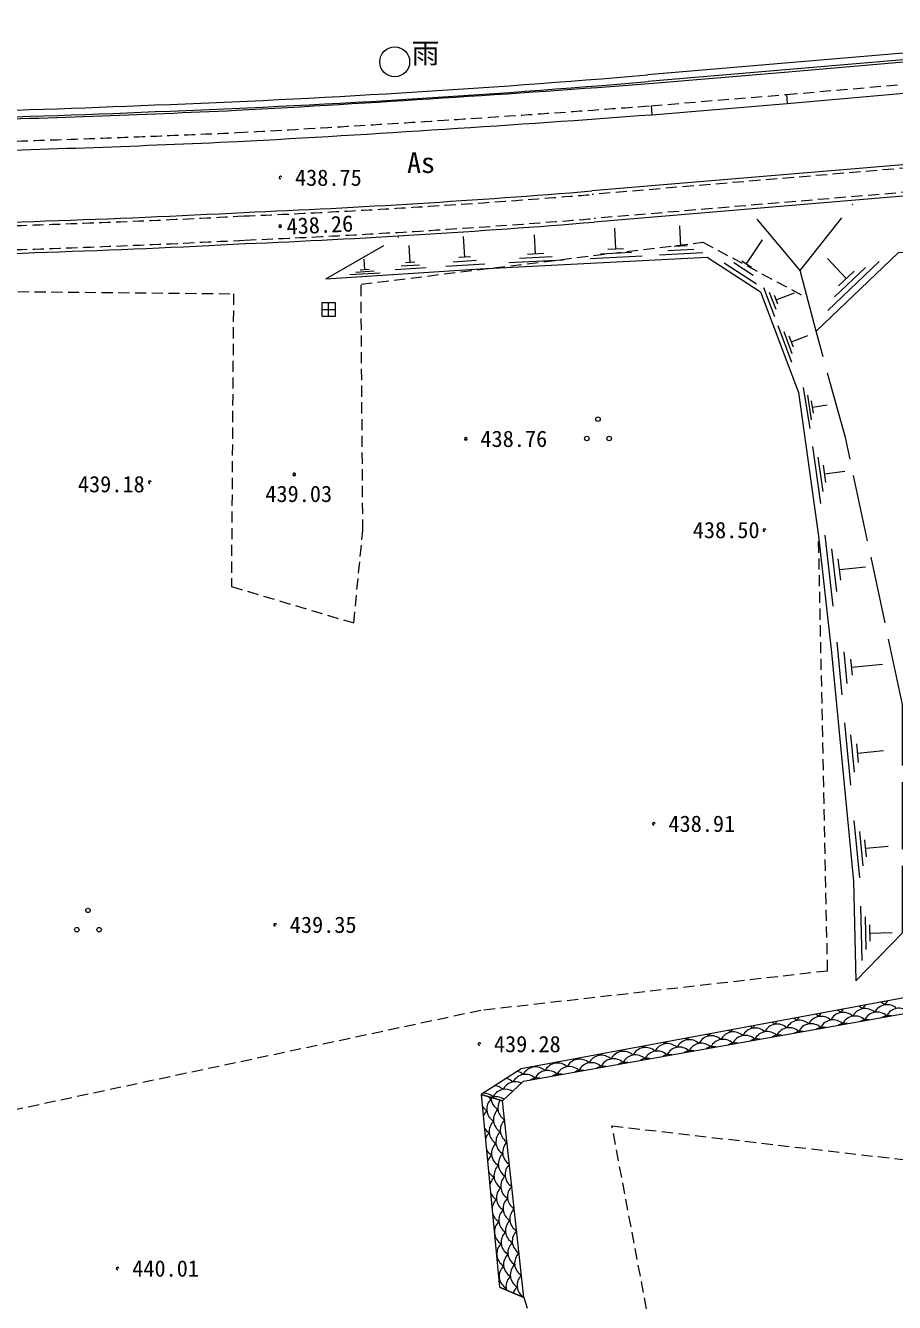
# Model space of a CAD drawing. Units: millimetres, scale not verified. Extents: x 5000 to 205306, y 4475 to 143512.
# Drawn here: x 123301 to 142772, y 88368 to 116982 of the extents above; entities that cross this region are included whole.
import ezdxf
from ezdxf.enums import TextEntityAlignment as Align

# ---------------------------------------------------------------- set-up
doc = ezdxf.new("R2010")
doc.units = ezdxf.units.MM
doc.header["$LTSCALE"] = 250
doc.linetypes.add('DASHED', pattern=[7.5, 6, -1.5])
doc.linetypes.add('USER2', pattern=[1.5, 1, -0.5])
for name, color, linetype, lineweight in [('基準点プロット', 7, 'Continuous', 13), ('汎用Layer', 7, 'Continuous', 13), ('独標', 7, 'Continuous', 13), ('現況', 7, 'Continuous', 13)]:
    doc.layers.add(name, color=color, linetype=linetype, lineweight=lineweight)
doc.styles.add('ＭＳ ゴシック', font='')
doc.styles.get('ＭＳ ゴシック').set_extended_font_data('MS Gothic')

msp = doc.modelspace()

# ---------------------------------------------------------------- hatches: boundary and pattern name
at = {"layer": '独標'}
for points in [[(128981.6, 113573.2, 0.41422), (129011.6, 113543.2, 0.41422)], [(126058.5, 106747.3, 0.41422), (126088.5, 106717.3, 0.41422)], [(139830.3, 105676, 0.41421), (139860.3, 105646, 0.41421)], [(137349.9, 99096.1, 0.41422), (137379.9, 99066.1, 0.41422)], [(128865.7, 96832.3, 0.41422), (128895.7, 96802.3, 0.41422)], [(133439.9, 94159, 0.41422), (133469.9, 94129, 0.41422)], [(125334.6, 89130.2, 0.41422), (125364.6, 89100.2, 0.41422)]]:
    msp.add_hatch(color=256, dxfattribs=at).paths.add_polyline_path(points)
h = msp.add_hatch(color=256, dxfattribs=at)
edge = h.paths.add_edge_path()
edge.add_ellipse((129007.8, 112487.6), major_axis=(23, 19.3), ratio=1, start_angle=140, end_angle=-40)
h = msp.add_hatch(color=256, dxfattribs=at)
edge = h.paths.add_edge_path()
edge.add_ellipse((133167.1, 107721.4), major_axis=(23, 19.3), ratio=1, start_angle=140, end_angle=-40)
h = msp.add_hatch(color=256, dxfattribs=at)
edge = h.paths.add_edge_path()
edge.add_ellipse((129322.3, 106921.4), major_axis=(23, 19.3), ratio=1, start_angle=140, end_angle=-40)

# ---------------------------------------------------------------- linework, layer by layer
at = {"layer": '基準点プロット'}
for p, q in [((130093.3, 110469), (130093.3, 110769)), ((129943.3, 110619), (130243.3, 110619))]:
    msp.add_line(p, q, dxfattribs=at)
msp.add_lwpolyline([(129943.3, 110469), (130243.3, 110469), (130243.3, 110769), (129943.3, 110769)], close=True, dxfattribs=at)
at = {"layer": '汎用Layer'}
for centre in [(136128.8, 108162.3), (135878.8, 107729.3), (136378.8, 107729.3), (124700, 97153.5), (124450, 96720.5), (124950, 96720.5)]:
    msp.add_circle(centre, 50, dxfattribs=at)
at = {"layer": '独標'}
for points in [[(128981.6, 113573.2, 0.41422), (129011.6, 113543.2, 0.41422)], [(126058.5, 106747.3, 0.41422), (126088.5, 106717.3, 0.41422)], [(139830.3, 105676, 0.41421), (139860.3, 105646, 0.41421)], [(137349.9, 99096.1, 0.41422), (137379.9, 99066.1, 0.41422)], [(128865.7, 96832.3, 0.41422), (128895.7, 96802.3, 0.41422)], [(133439.9, 94159, 0.41422), (133469.9, 94129, 0.41422)], [(125334.6, 89130.2, 0.41422), (125364.6, 89100.2, 0.41422)]]:
    msp.add_lwpolyline(points, format="xyb", close=True, dxfattribs=at)
for centre, start, end in [((129011.6, 113573.2), 0, 180), ((129007.8, 112487.6), 360, 180), ((129007.8, 112487.6), 180, 360), ((133167.1, 107721.4), 360, 180), ((133167.1, 107721.4), 180, 360), ((126088.5, 106747.3), 0, 180), ((129322.3, 106921.4), 359.99898, 180.00102), ((129322.3, 106921.4), 180, 360), ((139860.3, 105676), 0, 180), ((137379.9, 99096.1), 0, 180), ((128895.7, 96832.3), 0, 180), ((133469.9, 94159), 359.99908, 180.00092), ((125364.6, 89130.2), 0, 180)]:
    msp.add_arc(centre, 30, start, end, dxfattribs=at)
at = {"layer": '現況'}
for p, q in [((150211, 116981.6), (137241.3, 115876.2)), ((150223.8, 116832.1), (137254, 115726.8)), ((140306.7, 115935.4), (150185.8, 116789.4)), ((137278.4, 115682), (140306.7, 115935.4)), ((140366, 115237.9), (150246.1, 116092)), ((140349.1, 115437.2), (140369.8, 115238.2)), ((137317.9, 115183.5), (137332.9, 114984.1)), ((137333.7, 114984.1), (140366, 115237.9)), ((149849.4, 114444), (135988.2, 113275.4)), ((149908.2, 113746.5), (136046.1, 112577.8)), ((137982.9, 112037.6), (137959.2, 112495.4)), ((133141.4, 111791.1), (133112.6, 112254.2)), ((134729.7, 111861.4), (134707.4, 112293.3)), ((136526.5, 111969.9), (136502.2, 112439.7)), ((139459.7, 111639.4), (139813, 112181.6)), ((131919.8, 111674.1), (131895.7, 112054.1)), ((136879.5, 111895.8), (136183, 111859.8)), ((136700.6, 111978.9), (136352.4, 111960.9)), ((138477.1, 111886.2), (137506.9, 111836)), ((138278.5, 111964.4), (137696.4, 111934.3)), ((138128.4, 112045.1), (137837.3, 112030)), ((130901.9, 111508.4), (130886.9, 111745.2)), ((132131.9, 111614.7), (131717.1, 111588.3)), ((132023.5, 111680.7), (131816.1, 111667.5)), ((133589.1, 111633.2), (132716.7, 111579)), ((133408.8, 111714.9), (132885.4, 111682.3)), ((133272.2, 111799.2), (133010.5, 111782.9)), ((135349.2, 111724.3), (134127.7, 111661.1)), ((135100.6, 111796), (134367.6, 111758.1)), ((134913, 111870.8), (134546.5, 111851.9)), ((137116.5, 111815.8), (135955.6, 111755.7)), ((138959.2, 111660.9), (139681.7, 111190.2)), ((139173.3, 111673.7), (139606.9, 111391.2)), ((139351.3, 111710), (139568.1, 111568.8)), ((141693.2, 111314), (141268.9, 111758.2)), ((141280.9, 110593.7), (142431.6, 111692.8)), ((131249.4, 111435.6), (130566.5, 111392.2)), ((131109.8, 111474.2), (130700.1, 111448.1)), ((131004.4, 111514.9), (130799.5, 111501.9)), ((132274.7, 111550.9), (131583.4, 111506.9)), ((141429.5, 110898.9), (142119.9, 111558.4)), ((141520.6, 111149.2), (141865.8, 111478.9)), ((140087.8, 110456), (139845.3, 111102.4)), ((140117.9, 110614.8), (139972.4, 111002.6)), ((140160.1, 110741.2), (140087.3, 110935.1)), ((140123.7, 110838.2), (140533.6, 110992)), ((140471.3, 109433.9), (140163.7, 110253.7)), ((140481.6, 109624.8), (140297, 110116.7)), ((140507.2, 109774.7), (140415, 110020.6)), ((140461.1, 109897.7), (140833.3, 110037.3)), ((140882.4, 107955.5), (140734.1, 108867.4)), ((140915.7, 108148.1), (140826.8, 108695.2)), ((140956.5, 108295.1), (140912, 108568.7)), ((140934.3, 108431.9), (141262.1, 108485.2)), ((141119.4, 106267.8), (140939.1, 107551.8)), ((141172.5, 106537.2), (141064.3, 107307.6)), ((141234.6, 106742.3), (141180.5, 107127.5)), ((141207.6, 106934.9), (141658, 106998.2)), ((141395.6, 103968.6), (141219.4, 105561.4)), ((141476.7, 104300), (141370.9, 105255.7)), ((141566.5, 104551.8), (141513.6, 105029.6)), ((141540.1, 104790.7), (142124.1, 104855.3)), ((141601.4, 101985.6), (141484.6, 103166.8)), ((141713.7, 102235.2), (141643.6, 102943.9)), ((141831.8, 102425.8), (141796.8, 102780.2)), ((141814.3, 102603), (142505.4, 102671.3)), ((141795.6, 99962.7), (141661.9, 101354.9)), ((141877.8, 100251.6), (141797.5, 101086.9)), ((141966.6, 100470.9), (141926.5, 100888.6)), ((141946.5, 100679.7), (142523.3, 100735.1)), ((141999.4, 97881.6), (141871.8, 99169.4)), ((142069.7, 98148.7), (141993.1, 98921.4)), ((142146.3, 98351.3), (142108, 98737.7)), ((142127.1, 98544.5), (142629.9, 98594.3)), ((142047.8, 96032.8), (142016.2, 97250.2)), ((142138.2, 96278.8), (142119.3, 97009.3)), ((142230.2, 96463.9), (142220.7, 96829.2)), ((142225.5, 96646.5), (142722.6, 96659.4)), ((134467, 88480.9), (133921.7, 88708.2))]:
    msp.add_line(p, q, dxfattribs=at)
at = {"layer": '現況', "linetype": 'USER2'}
for p, q in [((140349.1, 115437.2), (150228.9, 116291.3)), ((137317.9, 115183.5), (140349.1, 115437.2)), ((149856.2, 114364.3), (135994.8, 113195.7)), ((149901.5, 113826.2), (136039.5, 112657.5)), ((141273.2, 95794.2), (141070.5, 105537.9)), ((141273.2, 95794.2), (133506.5, 94911.2)), ((133506.5, 94911.2), (122746.6, 92615.4)), ((134467, 88480.9), (137870.5, 78023.5))]:
    msp.add_line(p, q, dxfattribs=at)
at = {"layer": '現況', "linetype": 'DASHED'}
for p, q in [((140657.4, 111494.4), (139497.3, 112880)), ((140657.4, 111494.4), (141835.6, 112982.1)), ((130026.5, 111307.7), (131668.7, 112246.9))]:
    msp.add_line(p, q, dxfattribs=at)
at = {"layer": '現況', "linetype": 'USER2'}
msp.add_lwpolyline([(110298, 110731.9), (119379.1, 111058.2), (127960.1, 110970.6), (127912.7, 104410.9), (130654, 103594.4), (130859.9, 105663.8), (130818, 111186.4), (138479.7, 112127.1), (140697.1, 110939.5)], dxfattribs=at)
at = {"layer": '現況'}
for points in [[(172695.1, 83206.5), (171253.3, 83055.3), (170339.6, 83451), (170337.7, 83453.3), (165106.4, 88820.7), (157207.8, 97372.6), (149678.5, 105329.2), (143741.5, 111902.3), (142857.2, 111891.9), (141014.9, 110132.2)], [(130026.5, 111307.7), (133489.7, 111528), (138576, 111791.2), (139772.5, 111011.7), (140618.3, 108757.5), (141070.5, 105537.9), (141359.8, 102931.7), (141851.6, 97810.8), (141909.5, 95578.8)]]:
    msp.add_lwpolyline(points, dxfattribs=at)
at = {"layer": '現況', "linetype": 'DASHED'}
msp.add_lwpolyline([(141909.5, 95578.8), (142953.4, 96653.2), (142952.3, 101766), (141675.4, 107749.9), (141014.9, 110132.2), (140657.4, 111494.4)], dxfattribs=at)
at = {"layer": '現況'}
for points in [[(134461.9, 93330.4), (144134.5, 95043.2), (144236.6, 95424.6), (134403.4, 93605.1), (133514.3, 93029.4), (133991.2, 92885.6)], [(134467, 88480.9), (133991.2, 92885.6), (133514.3, 93029.4), (133921.7, 88708.2)]]:
    msp.add_lwpolyline(points, close=True, dxfattribs=at)
at = {"layer": '現況', "linetype": 'USER2'}
msp.add_lwpolyline([(147560.1, 78741.5), (142055.6, 76480.1), (138053.9, 83801.9), (136442, 92326.3), (143841.4, 91468.2)], close=True, dxfattribs=at)
at = {"layer": '現況'}
msp.add_circle((131572.8, 116167), 335, dxfattribs=at)
for centre, radius, start, end in [((117392.9, 350169.7), 235132.8, 272.14595, 274.84232), ((117392.9, 350169.7), 235282.8, 272.14603, 274.84232), ((102993.6, 573110), 458711.1, 273.12682, 274.28637), ((114079.4, 404054), 289106.2, 270.42443, 272.40229), ((114079.4, 404054), 289256.2, 270.42443, 272.40222), ((112154.4, 464881.1), 350158.6, 271.54441, 272.59683), ((102993.6, 573110), 459411.1, 273.12682, 274.28675), ((112154.4, 464881.1), 350858.6, 271.54443, 272.59683), ((119922.7, 309939.3), 197319, 272.40278, 274.67014), ((115270.7, 360559.3), 248102.4, 270.93753, 272.98586), ((119922.7, 309939.3), 198019, 272.40278, 274.6704), ((115270.7, 360559.3), 248802.4, 270.93732, 272.98586), ((141847, 94720.9), 312.5, 46.91126, 65.85699), ((142339.3, 94808.1), 312.5, 133.84528, 153.17147), ((142607.3, 94728.6), 312.5, 46.91126, 153.17147), ((142339.3, 94808.1), 312.5, 46.91126, 67.12045), ((142831.7, 94895.3), 312.5, 132.53801, 153.17147), ((140370, 94459.4), 312.5, 46.91126, 62.28623), ((140862.3, 94546.5), 312.5, 137.5222, 153.17147), ((141130.3, 94467.1), 312.5, 46.91126, 153.17147), ((140862.3, 94546.5), 312.5, 46.91126, 63.44353), ((141354.6, 94633.7), 312.5, 136.33306, 153.17147), ((141622.6, 94554.2), 312.5, 46.91126, 153.17147), ((141354.6, 94633.7), 312.5, 46.91126, 64.63267), ((141847, 94720.9), 312.5, 135.10873, 153.17147), ((141890.6, 94474.7), 312.5, 46.91126, 153.17147), ((142114.9, 94641.4), 312.5, 46.91126, 153.17147), ((142382.9, 94561.9), 312.5, 46.91126, 153.17147), ((142650.9, 94482.4), 312.5, 79.932, 120.15073), ((142875.3, 94649.1), 312.5, 46.91126, 153.17147), ((139160.9, 94118.3), 312.5, 46.91126, 153.17147), ((138892.9, 94197.8), 312.5, 46.91126, 58.97862), ((139385.3, 94285), 312.5, 140.90962, 153.17147), ((139653.2, 94205.5), 312.5, 46.91126, 153.17147), ((139385.3, 94285), 312.5, 46.91126, 60.0561), ((139877.6, 94372.2), 312.5, 139.80781, 153.17147), ((139921.2, 94126), 312.5, 46.91126, 153.17147), ((140145.6, 94292.7), 312.5, 46.91126, 153.17147), ((139877.6, 94372.2), 312.5, 46.91126, 61.15792), ((140370, 94459.4), 312.5, 138.67949, 153.17147), ((140413.5, 94213.2), 312.5, 46.91126, 153.17147), ((140637.9, 94379.9), 312.5, 46.91126, 153.17147), ((140681.5, 94133.7), 312.5, 79.932, 120.15073), ((140905.9, 94300.4), 312.5, 46.91126, 153.17147), ((141173.9, 94220.9), 312.5, 79.932, 120.15073), ((141398.2, 94387.6), 312.5, 46.91126, 153.17147), ((141666.2, 94308.1), 312.5, 79.932, 120.15073), ((142158.5, 94395.2), 312.5, 79.932, 120.15073), ((137683.9, 93856.8), 312.5, 46.91126, 153.17147), ((137415.9, 93936.3), 312.5, 46.91126, 55.87421), ((137908.3, 94023.5), 312.5, 144.07646, 153.17147), ((138176.2, 93944), 312.5, 46.91126, 153.17147), ((137908.3, 94023.5), 312.5, 46.91126, 56.88926), ((138400.6, 94110.6), 312.5, 143.04216, 153.17147), ((138444.2, 93864.5), 312.5, 46.91126, 153.17147), ((138668.6, 94031.2), 312.5, 46.91126, 153.17147), ((138400.6, 94110.6), 312.5, 46.91126, 57.92357), ((138892.9, 94197.8), 312.5, 141.98711, 153.17147), ((138936.5, 93951.7), 312.5, 46.91126, 153.17147), ((139204.5, 93872.2), 312.5, 79.932, 120.15073), ((139428.9, 94038.8), 312.5, 46.91126, 153.17147), ((139696.8, 93959.3), 312.5, 79.932, 120.15073), ((140189.2, 94046.5), 312.5, 79.932, 120.15073), ((136206.9, 93595.3), 312.5, 46.91126, 153.17147), ((135938.9, 93674.8), 312.5, 46.91126, 52.93184), ((136431.2, 93761.9), 312.5, 147.06908, 153.17147), ((136699.2, 93682.4), 312.5, 46.91126, 153.17147), ((136431.2, 93761.9), 312.5, 46.91126, 53.89665), ((136923.6, 93849.1), 312.5, 146.08865, 153.17147), ((136967.2, 93602.9), 312.5, 46.91126, 153.17147), ((137191.5, 93769.6), 312.5, 46.91126, 153.17147), ((136923.6, 93849.1), 312.5, 46.91126, 54.87708), ((137415.9, 93936.3), 312.5, 145.09151, 153.17147), ((137459.5, 93690.1), 312.5, 46.91126, 153.17147), ((137727.5, 93610.6), 312.5, 79.932, 120.15073), ((137951.8, 93777.3), 312.5, 46.91126, 153.17147), ((138219.8, 93697.8), 312.5, 79.932, 120.15073), ((138712.2, 93785), 312.5, 79.932, 120.15073), ((134729.8, 93333.7), 312.5, 46.91126, 153.17147), ((134461.9, 93413.2), 312.5, 46.91126, 50.12175), ((134954.2, 93500.4), 312.5, 149.92047, 153.17147), ((134997.8, 93254.2), 312.5, 46.91126, 153.17147), ((135222.2, 93420.9), 312.5, 46.91126, 153.17147), ((134954.2, 93500.4), 312.5, 46.91126, 51.04525), ((135446.5, 93587.6), 312.5, 148.98405, 153.17147), ((135490.1, 93341.4), 312.5, 46.91126, 153.17147), ((135714.5, 93508.1), 312.5, 46.91126, 153.17147), ((135758.1, 93261.9), 312.5, 79.932, 120.15073), ((135446.5, 93587.6), 312.5, 46.91126, 51.98168), ((135938.9, 93674.8), 312.5, 148.03388, 153.17147), ((135982.5, 93428.6), 312.5, 46.91126, 153.17147), ((136250.4, 93349.1), 312.5, 79.932, 120.15073), ((136474.8, 93515.8), 312.5, 46.91126, 153.17147), ((136742.8, 93436.3), 312.5, 79.932, 120.15073), ((137235.1, 93523.4), 312.5, 79.932, 120.15073), ((134281.1, 93000.4), 312.5, 65.10132, 153.17147), ((134013.1, 93079.9), 312.5, 46.91126, 79.98695), ((134505.5, 93167), 312.5, 46.91126, 153.17147), ((134237.5, 93246.5), 312.5, 46.91126, 75.34889), ((134773.4, 93087.5), 312.5, 79.932, 120.15073), ((135265.8, 93174.7), 312.5, 79.932, 120.15073), ((133564.4, 92746.5), 312.5, 46.91126, 90.81763), ((134056.7, 92833.7), 312.5, 58.72248, 153.17147), ((133788.7, 92913.2), 312.5, 46.91126, 85.07051), ((133797.3, 92934.7), 312.5, 214.54625, 239.29617), ((133948.4, 92699.6), 312.5, 133.03596, 239.29617), ((133894.7, 93196.7), 312.5, 222.97524, 239.29617), ((133832.3, 92667), 312.5, 52.53371, 108.50406), ((134045.8, 92961.5), 312.5, 179.66807, 239.29617), ((134197, 92726.4), 312.5, 145.90916, 239.29617), ((133851, 92437.6), 312.5, 133.03596, 158.90012), ((134002.1, 92202.5), 312.5, 133.03596, 239.29617), ((134099.5, 92464.4), 312.5, 133.03596, 239.29617), ((134250.7, 92229.3), 312.5, 133.03596, 239.29617), ((133851, 92437.6), 312.5, 211.87168, 239.29617), ((133904.7, 91940.5), 312.5, 133.03596, 161.85296), ((134153.2, 91967.3), 312.5, 133.03596, 239.29617), ((134055.8, 91705.4), 312.5, 133.03596, 239.29617), ((134304.4, 91732.2), 312.5, 133.03596, 239.29617), ((133904.7, 91940.5), 312.5, 208.91885, 239.29617), ((133958.4, 91443.4), 312.5, 133.03596, 165.20636), ((134206.9, 91470.2), 312.5, 133.03596, 239.29617), ((133958.4, 91443.4), 312.5, 205.56545, 239.29617), ((134109.5, 91208.2), 312.5, 133.03596, 239.29617), ((134358.1, 91235.1), 312.5, 133.03596, 239.29617), ((134012.1, 90946.3), 312.5, 133.03596, 169.20812), ((134260.7, 90973.1), 312.5, 133.03596, 239.29617), ((134012.1, 90946.3), 312.5, 201.56369, 239.29617), ((134163.2, 90711.1), 312.5, 133.03596, 239.29617), ((134411.8, 90738), 312.5, 133.03596, 239.29617), ((134065.8, 90449.2), 312.5, 133.03596, 174.5554), ((134216.9, 90214), 312.5, 133.03596, 239.29617), ((134314.4, 90476), 312.5, 133.03596, 239.29617), ((134465.5, 90240.9), 312.5, 133.03596, 239.29617), ((134065.8, 90449.2), 312.5, 196.2164, 239.29617), ((134119.5, 89952), 312.5, 133.03596, 239.29617), ((134368.1, 89978.9), 312.5, 133.03596, 239.29617), ((133968.4, 90187.2), 312.5, 239.00737, 239.29617), ((134022.1, 89690.1), 312.5, 133.03596, 133.33076), ((134270.6, 89716.9), 312.5, 133.03596, 239.29617), ((134519.2, 89743.8), 312.5, 133.03596, 239.29617), ((134173.2, 89454.9), 312.5, 133.03596, 239.29617), ((134421.8, 89481.8), 312.5, 133.03596, 239.29617), ((134022.1, 89690.1), 312.5, 237.44104, 239.29617), ((134075.8, 89193), 312.5, 133.03596, 134.93122), ((134324.3, 89219.8), 312.5, 133.03596, 239.29617), ((134572.9, 89246.7), 312.5, 133.03596, 239.29617), ((134226.9, 88957.8), 312.5, 133.03596, 239.29617), ((134475.5, 88984.7), 312.5, 133.03596, 239.29617), ((134075.8, 89193), 312.5, 235.84058, 239.29617), ((134129.5, 88695.9), 312.5, 133.03596, 136.5695), ((134378.1, 88722.7), 312.5, 133.03596, 194.58433), ((134529.2, 88487.6), 312.5, 133.03596, 162.90246), ((134626.6, 88749.6), 312.5, 133.03596, 239.29617), ((134280.6, 88460.7), 312.5, 133.03596, 140.57476)]:
    msp.add_arc(centre, radius, start, end, dxfattribs=at)
at = {"layer": '現況', "linetype": 'USER2'}
for centre, radius, start, end in [((102993.6, 573110), 459211.1, 273.12682, 274.28664), ((112154.4, 464881.1), 350658.6, 271.54442, 272.59683), ((119922.7, 309939.3), 197399, 272.40278, 274.67017), ((115270.7, 360559.3), 248182.4, 270.9375, 272.98586), ((119922.7, 309939.3), 197939, 272.40278, 274.67037), ((115270.7, 360559.3), 248722.4, 270.93734, 272.98586)]:
    msp.add_arc(centre, radius, start, end, dxfattribs=at)

# ---------------------------------------------------------------- texts
at = {"layer": '汎用Layer', "style": 'ＭＳ ゴシック'}
for s, p in [('雨', (131950.9, 115996.4)), ('As', (131851.2, 113541))]:
    msp.add_text(s, height=458.2, dxfattribs=at).set_placement(p, align=Align.BOTTOM_LEFT)
at = {"layer": '独標', "style": 'ＭＳ ゴシック'}
for s, p in [('438.75', (130086.6, 113573.2)), ('438.76', (134242.1, 107721.4)), ('439.18', (125222.6, 106705.6)), ('439.03', (129422.7, 106488.2)), ('438.50', (139000.9, 105677)), ('438.91', (138454.9, 99096.1)), ('439.35', (129970.7, 96832.3)), ('439.28', (134544.9, 94159)), ('440.01', (126439.6, 89130.2))]:
    msp.add_text(s, height=366.6, dxfattribs=at).set_placement(p, align=Align.MIDDLE_CENTER)
msp.add_text('438.26', height=366.6, rotation=2.762, dxfattribs=at).set_placement((129894.9, 112515), align=Align.MIDDLE_CENTER)

doc.saveas('drawing.dxf')
